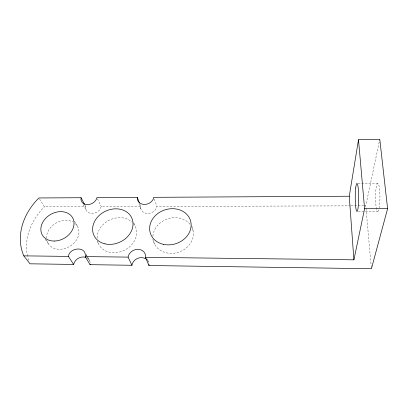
<?xml version="1.0" encoding="UTF-8"?>
<svg xmlns="http://www.w3.org/2000/svg" width="408" height="408" viewBox="0 0 408 408"><rect width="100%" height="100%" fill="white"/><g stroke="black" fill="none" stroke-linecap="round" stroke-linejoin="round"><path stroke-width="0.31" stroke-dasharray="2.04 1.53" d="M371.3 267.464L365.772 205.816L379.654 139.898M358.066 183.524L377.568 183.345M39.535 198.997L44.406 206.754L85.695 206.632A8.155 6.472 -25.2 0 0 92.081 213.466A8.155 6.472 -25.2 0 0 101.209 206.586L140.74 206.474A8.242 6.752 -19.4 0 0 147.783 213.435A8.242 6.752 -19.4 0 0 156.805 206.428L350.482 205.861M351.115 205.856L365.772 205.816M358.29 211.421L377.834 211.39M87.179 257.958C88.862 258.958 89.964 260.743 90.183 262.675M45.171 239.139L49.067 244.836M86.042 254.566L89.587 260.534M86.093 254.725L86.817 255.938M87.057 256.351L89.714 260.819M74.368 220.983L78.056 227.434M97.232 241.47L98.364 243.576M83.12 204.5L86.022 210.038M84.828 204.964L85.695 206.632M97.456 198.757L101.209 206.586M147.416 259.391L148.334 261.594M133.707 222.732L135.155 226.241M152.791 239.471L154.51 244.03M138.95 203.745L141.296 209.941M140.102 204.775L140.74 206.474M154.331 199.028L156.805 206.428M191.719 225.359L193.076 230.673M376.604 209.345A14.051 2.198 -90 0 1 376.008 188.771A14.051 2.198 -90 0 1 379.272 187.211A14.051 2.198 -90 0 1 379.16 208.121M378.757 209.834A14.051 2.198 -90 0 1 376.727 209.789M74.873 223.242A17.024 13.54 -30 0 1 69.788 246.356A17.024 13.54 -30 0 1 46.762 240.047M46.532 238.241A17.024 13.54 -30 0 1 55.386 223.421A17.024 13.54 -30 0 1 72.843 221.911M133.447 223.604A20.339 16.84 -25.2 0 1 124.404 250.267A20.339 16.84 -25.2 0 1 97.553 241.184M97.15 238.185A20.339 16.84 -25.2 0 1 110.038 219.81A20.339 16.84 -25.2 0 1 132.212 222.278M28.682 260.365A61.496 49.847 -28.4 0 1 27.673 256.821M27.535 256.219A61.496 49.847 -28.4 0 1 44.406 206.754M147.829 260.743A8.797 7.599 -25.4 0 1 148.706 262.517M191.719 226.904A20.538 17.524 -17.8 0 1 178.694 252.129A20.538 17.524 -17.8 0 1 153.071 239.685M152.888 236.227A20.538 17.524 -17.8 0 1 167.907 218.785A20.538 17.524 -17.8 0 1 190.164 224.492"/><path stroke-width="0.61" d="M147.201 259.967A8.797 7.599 -25.4 0 0 138.2 258.177A8.797 7.599 -25.4 0 0 131.927 265.276L90.081 264.67L90.158 264.18M85.241 256.596C86.828 245.825 69.549 247.207 68.406 256.397L73.629 264.435L30.008 263.808L23.797 255.862A62.98 50.5 -28 0 1 38.888 197.962L81.064 197.727A8.344 6.548 -24.9 0 0 87.552 204.638A8.344 6.548 -24.9 0 0 96.92 197.64L137.333 197.411A8.441 6.839 -19.2 0 0 144.509 204.449A8.441 6.839 -19.2 0 0 153.76 197.319L349.263 196.228L358.499 139.725L379.782 139.276L387.6 208.661L371.418 268.724L148.956 265.521L145.518 257.321A9.017 7.716 -25 0 0 137.955 249.319A9.017 7.716 -25 0 0 128.076 257.111L85.241 256.596L90.081 264.67M145.518 257.321L353.899 259.825L364.584 208.712L358.499 139.725M73.629 264.435C74.807 259.233 80.886 255.587 85.986 257.448M364.584 208.712L387.6 208.661M23.797 255.862L68.406 256.397M81.064 197.727L84.538 204.408M128.076 257.111L131.927 265.276M137.333 197.411L139.459 203.077M349.263 196.228L353.899 259.825M149.022 264.496A8.797 7.599 -25.4 0 1 148.956 265.521M355.705 187.96A13.974 1.703 90 0 0 356.587 211.079A13.974 1.703 90 0 0 358.581 193.336A13.974 1.703 90 0 0 355.705 187.96M54.264 241.046A17.427 13.709 -29.6 0 0 73.144 218.831A17.427 13.709 -29.6 0 0 44.926 219.147A17.427 13.709 -29.6 0 0 54.264 241.046M104.989 243.867A20.834 17.065 -24.9 0 0 132.875 221.728A20.834 17.065 -24.9 0 0 100.597 214.231A20.834 17.065 -24.9 0 0 104.989 243.867M163.399 244.341A21.043 17.774 -17.7 0 0 190.811 221.814A21.043 17.774 -17.7 0 0 156.942 214.2A21.043 17.774 -17.7 0 0 163.399 244.341"/></g></svg>
